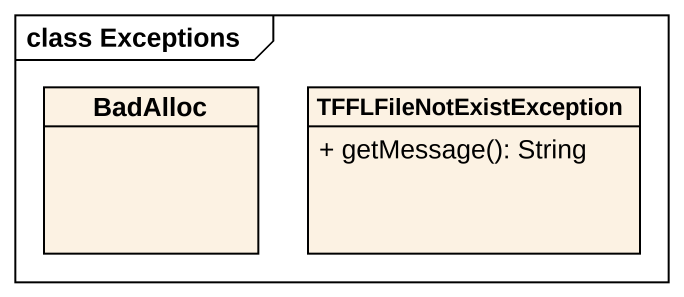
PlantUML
@startuml
mainframe class Exceptions
hide circle
hide empty members
skinparam classAttributeIconSize 0
class BadAlloc
class TFFLFileNotExistException {
  + getMessage(): String
}
@enduml
